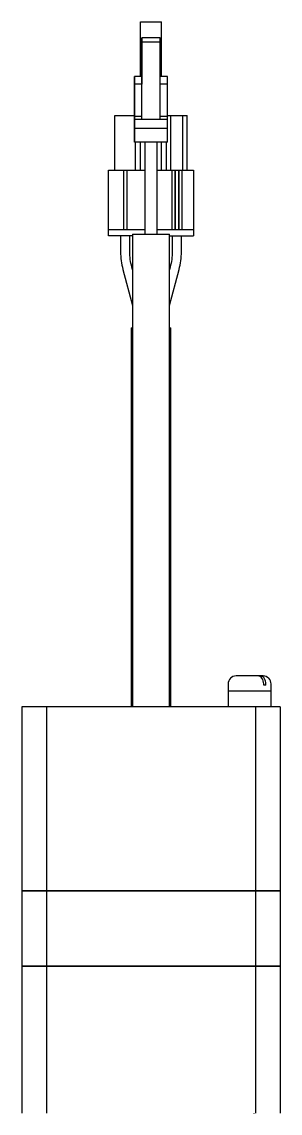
# Model space of a CAD drawing. Extents: x 0 to 1558, y -8 to 1234.
# Drawn here: x 299.6 to 341.6, y 668.5 to 846.4 of the extents above; entities that cross this region are included whole.
import ezdxf

# ---------------------------------------------------------------- set-up
doc = ezdxf.new("R2010")
doc.units = 0
doc.header["$LTSCALE"] = 0.5
doc.layers.add('MSM_CONTINUOUS', color=7, linetype='CONTINUOUS')

msp = doc.modelspace()

# ---------------------------------------------------------------- linework, layer by layer
at = {"layer": 'MSM_CONTINUOUS'}
for p, q in [((318.9, 837.49), (318.9, 846.39)), ((318.9, 846.39), (322.3, 846.39)), ((318.9, 837.49), (318.9, 846.39)), ((318.9, 837.49), (318.9, 846.39)), ((322.3, 837.49), (322.3, 846.39)), ((319.1, 843.79), (319.1, 842.29)), ((319.1, 843.09), (319.1, 843.79)), ((322.1, 843.79), (319.1, 843.79)), ((319.1, 830.49), (319.1, 843.09)), ((322.1, 843.09), (319.1, 843.09)), ((322.1, 843.09), (322.1, 843.79)), ((322.1, 830.49), (322.1, 843.09)), ((319.1, 842.29), (319.1, 840.79)), ((319.1, 840.93), (319.1, 836.24)), ((319.1, 840.79), (319.1, 840.93)), ((317.9, 836.54), (317.9, 837.49)), ((317.9, 837.49), (317.9, 827.79)), ((317.9, 837.49), (317.9, 837.49)), ((319.1, 837.49), (317.9, 837.49)), ((317.9, 836.24), (317.9, 836.54)), ((317.9, 830.99), (317.9, 836.24)), ((319.1, 836.24), (317.9, 836.24)), ((319.1, 836.54), (319.1, 836.24)), ((319.1, 830.99), (319.1, 836.24)), ((323.3, 837.49), (322.1, 837.49)), ((323.3, 836.24), (322.1, 836.24)), ((323.3, 836.54), (323.3, 837.49)), ((323.3, 836.24), (323.3, 836.54)), ((323.3, 830.99), (323.3, 836.24)), ((317.9, 834.74), (317.9, 834.56)), ((317.9, 834.44), (317.9, 834.74)), ((317.9, 834.56), (317.9, 828.99)), ((317.9, 826.79), (317.9, 834.44)), ((314.7, 831.14), (317.9, 831.14)), ((314.7, 822.24), (314.7, 831.14)), ((317.9, 830.49), (317.9, 830.99)), ((319.1, 830.99), (317.9, 830.99)), ((319.1, 830.49), (319.1, 830.99)), ((323.3, 830.99), (322.1, 830.99)), ((323.3, 831.14), (326.5, 831.14)), ((323.3, 830.49), (323.3, 830.99)), ((323.85, 822.24), (323.85, 831.14)), ((325.75, 822.24), (325.75, 831.14)), ((326.5, 822.24), (326.5, 831.14)), ((317.9, 828.99), (317.9, 830.49)), ((323.3, 830.49), (317.9, 830.49)), ((323.3, 828.99), (317.9, 828.99)), ((323.3, 828.99), (323.3, 830.49)), ((323.3, 826.79), (323.3, 828.99)), ((317.9, 827.79), (317.9, 826.79)), ((317.9, 826.79), (317.9, 826.79)), ((323.3, 826.79), (317.9, 826.79)), ((318.1, 822.24), (318.1, 826.79)), ((318.9, 822.24), (318.9, 826.79)), ((319.6, 826.79), (319.6, 819.44)), ((319.6, 826.79), (319.6, 818.89)), ((321.6, 819.44), (321.6, 826.79)), ((322.3, 822.24), (322.3, 826.79)), ((323.1, 822.24), (323.1, 826.79)), ((313.7, 811.54), (313.7, 822.24)), ((313.7, 822.24), (319.6, 822.24)), ((316.15, 822.24), (316.15, 812.54)), ((316.65, 822.24), (316.65, 812.54)), ((321.6, 822.24), (327.5, 822.24)), ((324, 822.24), (324, 812.54)), ((324.5, 822.24), (324.5, 812.54)), ((324.55, 822.24), (324.55, 812.54)), ((325.05, 822.24), (325.05, 812.54)), ((325.1, 822.24), (325.1, 812.54)), ((325.6, 822.24), (325.6, 812.54)), ((327.5, 822.24), (327.5, 811.54)), ((319.6, 819.44), (319.6, 818.17)), ((319.6, 818.89), (319.6, 818.7)), ((319.6, 818.7), (319.6, 811.79)), ((319.6, 818.17), (319.6, 811.79)), ((321.6, 818.17), (321.6, 819.44)), ((321.6, 811.79), (321.6, 818.17)), ((313.7, 812.54), (319.6, 812.54)), ((317.6, 811.54), (313.7, 811.54)), ((315.65, 811.54), (315.65, 808.91)), ((317.15, 808.91), (317.15, 811.54)), ((317.6, 811.79), (323.6, 811.79)), ((317.6, 811.79), (317.6, 734.79)), ((321.6, 812.54), (327.5, 812.54)), ((323.6, 734.79), (323.6, 811.79)), ((323.6, 811.54), (327.5, 811.54)), ((324.05, 811.54), (324.05, 808.92)), ((325.55, 808.92), (325.55, 811.54)), ((316.03, 806.03), (317.6, 800.17)), ((317.6, 805.97), (317.48, 806.42)), ((323.72, 806.42), (323.6, 805.97)), ((323.6, 800.17), (325.17, 806.03)), ((317.35, 796.54), (317.6, 796.54)), ((317.35, 796.54), (317.35, 734.79)), ((323.6, 796.54), (323.85, 796.54)), ((323.85, 734.79), (323.85, 796.54)), ((333.14, 738.49), (333.14, 737.34)), ((338.84, 739.79), (334.44, 739.79)), ((338.93, 738.29), (338.93, 738.49)), ((339.28, 738.29), (338.93, 738.29)), ((339.28, 738.29), (339.28, 738.49)), ((340.14, 737.34), (340.14, 738.49)), ((340.14, 737.34), (333.14, 737.34)), ((340.14, 737.29), (333.14, 737.29)), ((333.14, 737.29), (333.14, 734.79)), ((333.19, 737.34), (333.19, 737.29)), ((340.09, 737.29), (340.09, 737.34)), ((340.14, 734.79), (340.14, 737.29)), ((341.6, 734.79), (299.6, 734.79)), ((299.6, 734.79), (299.6, 704.84)), ((303.63, 734.79), (303.63, 704.84)), ((337.57, 734.79), (337.57, 704.84)), ((341.6, 734.79), (341.6, 704.84)), ((299.6, 704.84), (341.6, 704.84)), ((299.6, 704.79), (299.6, 692.54)), ((299.6, 704.79), (341.6, 704.79)), ((299.65, 704.84), (299.65, 704.79)), ((303.63, 704.79), (303.63, 692.54)), ((303.89, 704.84), (303.89, 704.79)), ((337.31, 704.84), (337.31, 704.79)), ((337.57, 704.79), (337.57, 692.54)), ((341.55, 704.84), (341.55, 704.79)), ((341.6, 704.79), (341.6, 692.54)), ((299.6, 692.54), (341.6, 692.54)), ((299.6, 692.49), (299.6, 668.54)), ((299.6, 692.49), (341.6, 692.49)), ((299.65, 692.54), (299.65, 692.49)), ((303.63, 692.49), (303.63, 668.54)), ((303.89, 692.54), (303.89, 692.49)), ((337.31, 692.54), (337.31, 692.49)), ((337.57, 692.49), (337.57, 668.54)), ((341.55, 692.54), (341.55, 692.49)), ((341.6, 692.49), (341.6, 668.54)), ((337.31, 668.54), (337.31, 668.49))]:
    msp.add_line(p, q, dxfattribs=at)
for centre, radius, start, end in [((326.8, 808.92), 11.15, 179.9911, 195.0006), ((314.4, 808.92), 11.15, 345.0015, 0.0068), ((334.44, 738.49), 1.3, 90, 180), ((337.97, 738.99), 0.809, 33.6126, 87.2927), ((338.28, 738.91), 0.891, 28.7486, 85.0367), ((337.32, 738.52), 1.61, 359.2584, 34.7863), ((338.84, 738.49), 1.3, 0, 90), ((337.62, 738.51), 1.66, 359.4455, 29.7231)]:
    msp.add_arc(centre, radius, start, end, dxfattribs=at)
at = {"layer": 'MSM_CONTINUOUS', "extrusion": (0, 0, -1)}
for centre, start, end in [((-326.8, 808.92), 345.0035, 0.008), ((-314.4, 808.92), 179.9899, 194.9986)]:
    msp.add_arc(centre, 9.65, start, end, dxfattribs=at)

doc.saveas('drawing.dxf')
